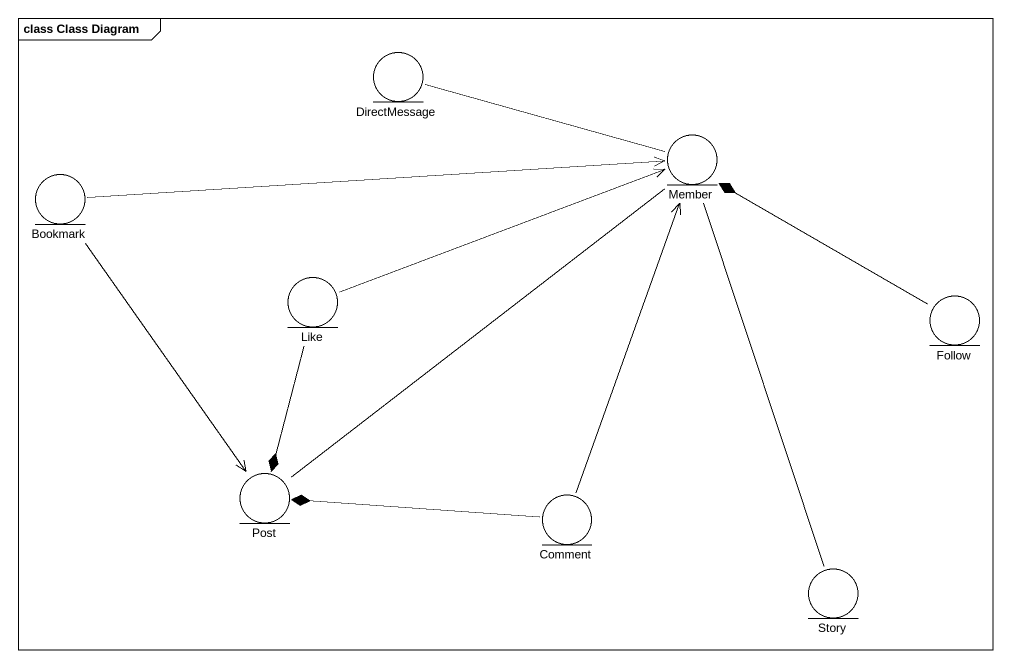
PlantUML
@startuml
mainframe class Class Diagram
entity DirectMessage
entity Member
entity Bookmark
entity Like
entity Follow
entity Post
entity Comment
entity Story
DirectMessage -right- Member
Bookmark -right-> Member
Bookmark --> Post
Like -right-> Member
Like --* Post
Follow -left-* Member
Post -up- Member
Comment -up-> Member
Comment -left-* Post
Story -up- Member
@enduml
